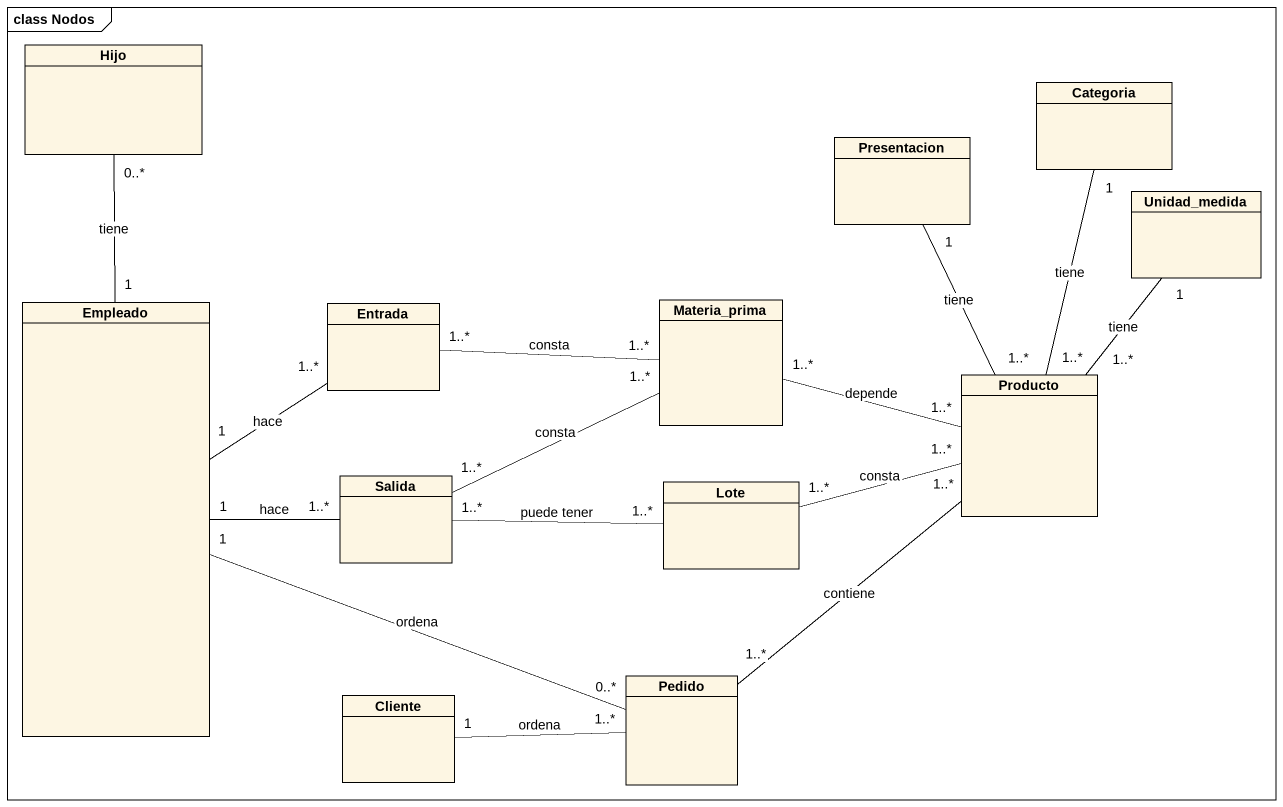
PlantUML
@startuml
mainframe class Nodos
hide circle
hide empty members
class Hijo
class Categoria
class Presentacion
class Unidad_medida
class Empleado
class Entrada
class Materia_prima
class Producto
class Salida
class Lote
class Cliente
class Pedido
Hijo "0..*" -- "1" Empleado : tiene
Empleado "1" -up- "1..*" Entrada : hace
Empleado "1" -right- "1..*" Salida : hace
Empleado "1" -right- "0..*" Pedido : ordena
Entrada "1..*" -right- "1..*" Materia_prima : consta
Producto "1..*" -up- "1" Categoria : tiene
Producto "1..*" -up- "1" Presentacion : tiene
Producto "1..*" -up- "1" Unidad_medida : tiene
Producto "1..*" -left- "1..*" Materia_prima : depende
Producto "1..*" -left- "1..*" Lote : consta
Producto "1..*" -- "1..*" Pedido : contiene
Salida "1..*" -right- "1..*" Materia_prima : consta
Lote "1..*" -left- "1..*" Salida : puede tener
Cliente "1" -right- "1..*" Pedido : ordena
@enduml
